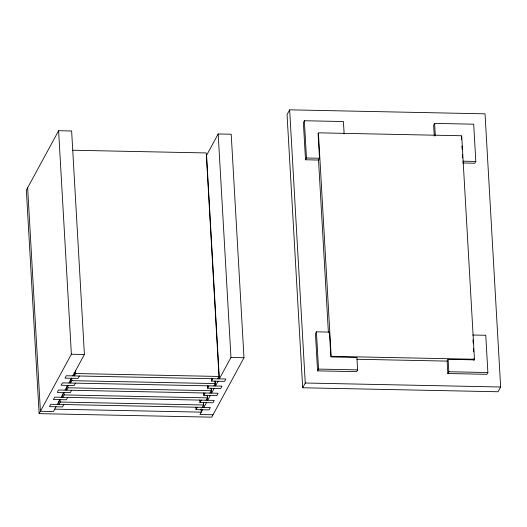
<?xml version="1.0" encoding="UTF-8"?>
<svg xmlns="http://www.w3.org/2000/svg" width="527" height="527" viewBox="0 0 527 527"><rect width="100%" height="100%" fill="white"/><g stroke="black" fill="none" stroke-linecap="round" stroke-linejoin="round"><path stroke-width="0.79" d="M72.798 375.876L84.412 354.487L71.639 130.979L58.609 130.716L26.35 190.135L39.123 413.642L211.722 417.16L243.981 357.741L231.208 134.233L218.185 133.97L206.571 155.36L219.344 378.867L230.958 357.477L218.185 133.97M39.123 413.642L71.382 354.223L58.609 130.716M56.02 406.778L53.438 411.528L40.414 411.264L27.641 187.757M57.311 404.4L59.894 399.644M61.185 397.272L63.76 392.516M65.052 390.138L67.634 385.389M68.925 383.01L71.507 378.254M60.091 399.591L60.23 402.055L58.938 404.433L58.754 401.146M63.958 392.463L64.103 394.927L62.812 397.305L62.621 394.018M67.831 385.329L67.97 387.793L66.679 390.171L66.494 386.884M71.705 378.202L71.843 380.665L70.552 383.043L70.368 379.756M75.526 370.25L75.717 373.538L74.426 375.909L74.235 372.622M63.826 404.532L62.535 406.91L49.505 406.646L50.796 404.268L210.372 407.516L209.081 409.894L196.051 409.631L195.912 407.167M67.693 397.404L66.402 399.776L53.379 399.512L54.67 397.134L214.239 400.388L212.948 402.766L199.924 402.496L199.786 400.033M71.567 390.27L70.275 392.648L57.252 392.384L58.543 390.006L218.112 393.261L216.821 395.632L203.797 395.369L203.653 392.905M75.44 383.142L74.149 385.52L61.119 385.25L62.41 382.879L221.986 386.126L220.694 388.504L207.664 388.241L207.526 385.777M79.307 376.014L78.016 378.386L64.992 378.122L66.283 375.744L225.852 378.999L224.561 381.377L211.538 381.107L211.399 378.643M289.646 109.84L287.063 114.596L302.676 387.773L498.068 391.752L500.65 386.996L485.038 113.825L289.646 109.84L305.258 383.017L302.676 387.773M344.138 133.957L343.426 121.539L304.349 120.742L303.381 122.527L305.508 159.773L318.539 160.043L319.507 158.258L318.084 133.423M305.508 159.773L306.477 157.995L304.349 120.742M196.051 409.631L197.342 407.252M199.924 402.496L201.215 400.125M203.797 395.369L205.089 392.99M207.664 388.241L208.955 385.863M211.538 381.107L212.829 378.735M202.23 407.351L203.521 404.973L203.376 402.509M206.097 400.224L207.388 397.845L207.249 395.382M209.97 393.089L211.261 390.718L211.123 388.247M213.843 385.962L215.135 383.584L214.99 381.12M217.71 378.834L219.001 376.456L206.235 152.949L72.766 150.228M202.566 409.762L199.983 414.518L213.013 414.782M206.439 402.635L203.857 407.384L203.574 402.457M210.306 395.5L207.73 400.256L207.447 395.322M214.179 388.373L211.597 393.122L211.32 388.195M218.053 381.238L215.471 385.995L215.187 381.067M316.411 331.832L315.442 333.611L317.57 370.863L356.654 371.66L357.622 369.882L356.911 357.464L330.857 356.931L329.441 332.096L316.411 331.832L318.539 369.084L317.57 370.863M462.64 162.975L474.853 163.225L475.822 161.446L473.694 124.194L434.61 123.397L433.642 125.176L434.268 136.045M474.056 358.248L474.148 359.849L448.095 359.322L447.127 361.1L447.838 373.518L486.915 374.315L487.883 372.536L485.756 335.284L472.726 335.014M447.838 373.518L448.806 371.739L448.095 359.322M473.826 360.448L474.471 359.256L461.698 135.749L318.407 132.83L331.18 356.338L474.471 359.256M306.477 157.995L319.507 158.258M462.792 161.176L475.822 161.446M356.911 359.262L447.798 361.114M71.382 354.223L84.412 354.487M230.958 357.477L243.981 357.741M318.539 369.084L357.622 369.882M448.806 371.739L487.883 372.536M75.717 373.538L219.001 376.456M305.258 383.017L500.65 386.996M71.843 380.665L215.135 383.584M67.97 387.793L211.261 390.718M64.103 394.927L207.388 397.845M60.23 402.055L203.521 404.973M54.729 409.156L201.274 412.14L201.09 408.853M461.375 136.341L461.56 139.55M461.922 145.959L462.107 149.161M462.429 154.767L462.607 157.975M473.002 339.823L473.187 343.031M473.503 348.637L473.687 351.838M434.61 123.397L435.322 135.814M318.525 159.859L328.387 332.418"/></g></svg>
